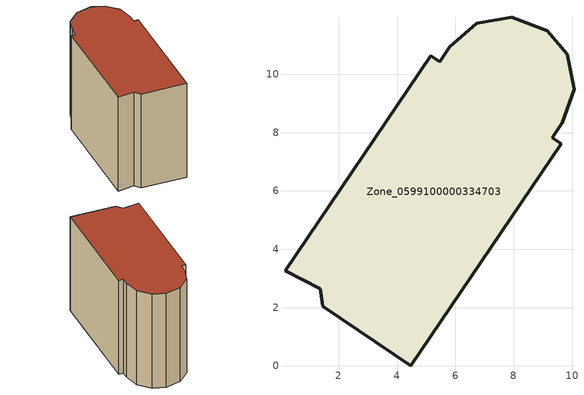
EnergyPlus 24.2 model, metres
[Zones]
Zone_0599100000334703
 floor ground (C_G): 0.16,3.26 5.16,10.64 5.47,10.43 5.82,10.95 6.74,11.74 7.94,11.96 9.15,11.49 9.83,10.68 10.07,9.48 9.67,8.33 9.32,7.82 9.63,7.61 4.47,0 1.45,2.05 1.36,2.65 z1.54
 wall outside (C_F): 10.07,9.48 9.83,10.68 9.15,11.49 7.94,11.96 6.74,11.74 5.82,10.95 5.47,10.43 5.16,10.64 0.16,3.26 1.36,2.65 1.45,2.05 4.47,0 9.63,7.61 9.32,7.82 9.67,8.33 10.07,9.48 z1.54:9.92
 roof outside (C_R): 1.36,2.65 1.45,2.05 4.47,0 9.63,7.61 9.32,7.82 9.67,8.33 10.07,9.48 9.83,10.68 9.15,11.49 7.94,11.96 6.74,11.74 5.82,10.95 5.47,10.43 5.16,10.64 0.16,3.26 z9.92
[BUILDING]
Pand.0599100000334703: North Axis=0; Terrain=City; Loads Convergence Tolerance Value=0.04; Temperature Convergence Tolerance Value=0.4; Solar Distribution=FullExterior; Maximum Number of Warmup Days=25; Minimum Number of Warmup Days=1
[Site:Location]
Rotterdam.The.Hague.AP_ZH_NLD Design_Conditions: Latitude=51.96; Longitude=4.45; Time Zone=1; Elevation=-4.5
[SITE:GROUNDTEMPERATURE:BUILDINGSURFACE]
18, 18, 18, 18, 18, 18, 18, 18, 18, 18, 18, 18
[MATERIAL] Thermal Absorptance=0.9; Solar Absorptance=0.7; Visible Absorptance=0.7
Name | Roughness | Thickness | Conductivity | Density | Specific Heat
G.TI.1975-1991 | MediumSmooth | 0.15 | 0.288461 | 540 | 1210
F.TI.1975-1991 | Rough | 0.3 | 0.230769 | 1920 | 840
R.TI.1975-1991 | MediumRough | 0.2 | 0.153846 | 1500 | 1000
[CONSTRUCTION]
C_G: G.TI.1975-1991
C_F: F.TI.1975-1991
C_R: R.TI.1975-1991
[ZONE]
Zone_0599100000334703: Type=1; Multiplier=1; Ceiling Height=Autocalculate; Volume=Autocalculate; Floor Area=autocalculate; Part of Total Floor Area=Yes
[ZONEINFILTRATION:DESIGNFLOWRATE]
Infil_Zone_0599100000334703: Zone or ZoneList or Space or SpaceList=Zone_0599100000334703; Schedule=AlwaysOn; Design Flow Rate Calculation Method=Flow/Area; Flow Rate per Floor Area=0.003; Constant Term Coefficient=1; Temperature Term Coefficient=0; Velocity Term Coefficient=0; Velocity Squared Term Coefficient=0
[HVACTEMPLATE:ZONE:IDEALLOADSAIRSYSTEM]
Zone_0599100000334703: Maximum Heating Supply Air Temperature=50; Minimum Cooling Supply Air Temperature=13; Maximum Heating Supply Air Humidity Ratio=0.0156; Minimum Cooling Supply Air Humidity Ratio=0.0077; Heating Limit=NoLimit; Cooling Limit=NoLimit; Dehumidification Control Type=ConstantSensibleHeatRatio; Cooling Sensible Heat Ratio=0.7; Dehumidification Setpoint=60; Humidification Control Type=None; Humidification Setpoint=30; Outdoor Air Method=None; Outdoor Air Flow Rate per Person=0.00944; Outdoor Air Flow Rate per Zone Floor Area=0; Outdoor Air Flow Rate per Zone=0; Demand Controlled Ventilation Type=None; Outdoor Air Economizer Type=NoEconomizer; Heat Recovery Type=None; Sensible Heat Recovery Effectiveness=0.7; Latent Heat Recovery Effectiveness=0.65
[ZONECONTROL:THERMOSTAT]
ThermostatControl_Zone_0599100000334703: Zone or ZoneList=Zone_0599100000334703; Control Type Schedule=DualSetpointControlType; Control 1=Thermostat_Zone_0599100000334703; Temperature Difference Between Cutout And Setpoint=0
[THERMOSTATSETPOINT:DUALSETPOINT]
Thermostat_Zone_0599100000334703: Heating Setpoint Temperature Schedule=HeatingSetpoint_Zone_0599100000334703; Cooling Setpoint Temperature Schedule=CoolingSetpoint_Zone_0599100000334703
[SCHEDULE:COMPACT]
HeatingSetpoint_Zone_0599100000334703: Through: 12/31, For: AllDays, Until: 24:00, 21
CoolingSetpoint_Zone_0599100000334703: Through: 12/31, For: AllDays, Until: 24:00, 24
DualSetpointControlType: Through: 12/31, For: AllDays, Until: 24:00, 4
AlwaysOn: Through: 12/31, For: AllDays, Until: 24:00, 1
